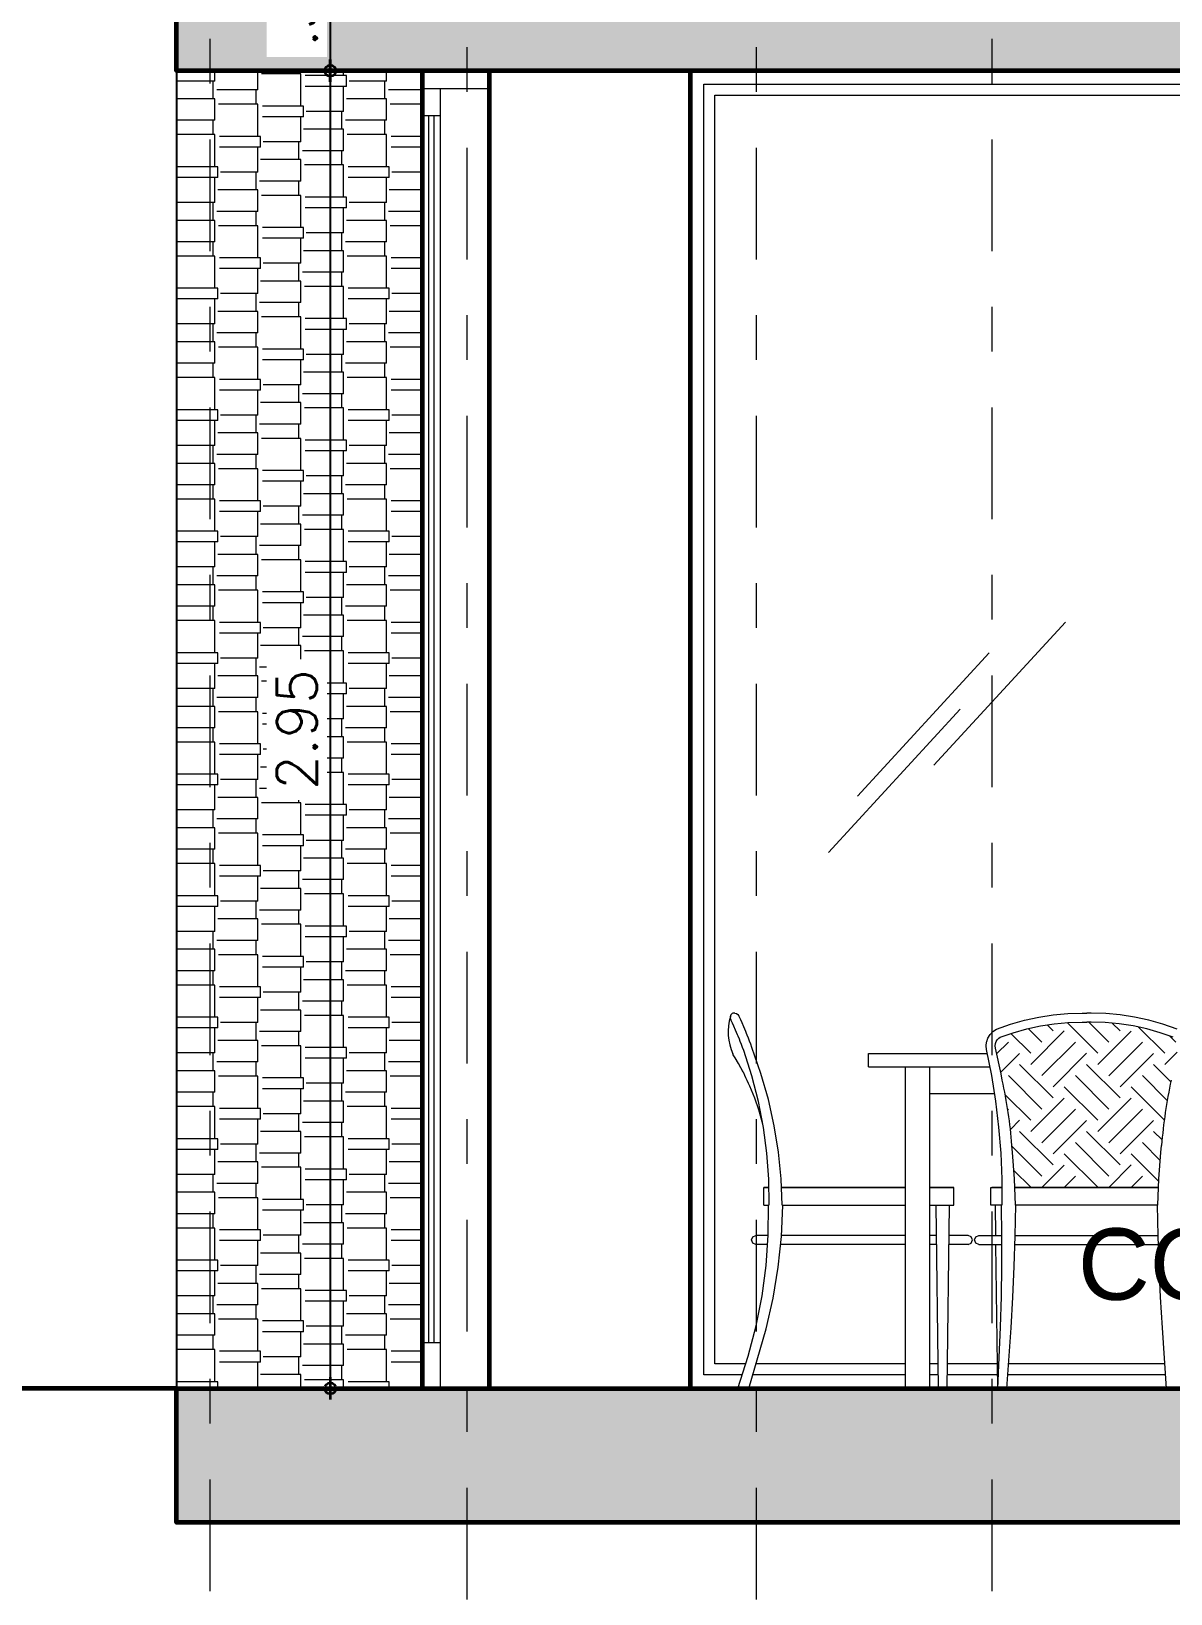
# Model space of a CAD drawing. Header units: metres. Extents: x -50 to 76, y -61 to 14.
# Drawn here: x 22.629 to 25.179, y -54.707 to -51.209 of the extents above; entities that cross this region are included whole.
import ezdxf

# ---------------------------------------------------------------- set-up
doc = ezdxf.new("R2010")
doc.units = ezdxf.units.M
doc.header["$MEASUREMENT"] = 0
doc.set_wipeout_variables(frame=1)
for name, pattern in [('CENTERX2', [4, 2.5, -0.5, 0.5, -0.5]), ('DASHDOT2', [0.5, 0.25, -0.125, 0, -0.125]), ('Wipeout_Contour', [1, 0, -1])]:
    doc.linetypes.add(name, pattern=pattern)
for name, color, linetype, lineweight in [('1 ACHURADO PLACAS', 45, 'Continuous', 15), ('1 CALCAS', 255, 'Continuous', 60), ('1 MUEBLES', 46, 'Continuous', 18), ('1 NIVELES', 145, 'Continuous', 18), ('1 PUERTAS', 251, 'Continuous', 18), ('1 TEXTOS', 4, 'Continuous', 20), ('1 VENTTANAS', 2, 'Continuous', 18), ('COTA10', 153, 'Continuous', 13), ('COTAS', 251, 'Continuous', 35), ('EJES', 251, 'CENTERX2', 0)]:
    doc.layers.add(name, color=color, linetype=linetype, lineweight=lineweight)
doc.layers.add('Nuevo_1 PLACA 1ER PISO', color=7, linetype='Continuous')
doc.layers.add('Nuevo_1 PLACA 2DO PISO', color=7, linetype='Continuous')
for name, color, linetype, lineweight, true_color in [('Nuevo_1 PLACA 1ER PISO_Pluma_Nº__169', 7, 'Continuous', 13, 0x68b353), ('Nuevo_1 PLACA 1ER PISO_Pluma_Nº__29', 7, 'Continuous', 35, 0x3dad99), ('Nuevo_1 PLACA 2DO PISO_Pluma_Nº__169', 7, 'Continuous', 13, 0x68b353), ('Nuevo_1 PLACA 2DO PISO_Pluma_Nº__29', 7, 'Continuous', 35, 0x3dad99)]:
    doc.layers.add(name, color=color, linetype=linetype, lineweight=lineweight, true_color=true_color)
doc.styles.add('cotas', font='romans.shx')
doc.styles.add('Estilo_Generado_1', font='arial.ttf')
doc.dimstyles.new('COT-50', dxfattribs={"dimscale": 0.5, "dimtxt": 0.18, "dimasz": 0.05, "dimexe": 0.08, "dimexo": 0.1, "dimgap": 0.06, "dimtad": 1, "dimzin": 4, "dimdsep": 46, "dimtxsty": 'cotas', "dimblk1": 'COTA', "dimblk2": 'COTA', "dimsah": 1, "dimcen": 0.09, "dimse1": 1, "dimse2": 1, "dimclrd": 256, "dimclre": 253, "dimclrt": 14, "dimadec": 0, "dimazin": 0, "dimtfac": 1, "dimtix": 1, "dimtmove": 0, "dimatfit": 3, "dimldrblk": 'COTA', "dimfxl": 1, "dimtfill": 1, "dimtfillclr": 256, "dimtolj": 1, "dimtzin": 12, "dimarcsym": 0})
pattern_1 = [(0, (28.8539, -54.24685), (0, 0.62354), [0.06, -0.3]), (0, (29.0339, -53.9351), (0, 0.62354), [0.06, -0.3]), (60, (28.8539, -54.24685), (-0.54, 0.31177), [0.06, -0.3]), (60, (29.2139, -54.24685), (-0.54, 0.31177), [0.06, -0.3]), (120, (28.9139, -54.24685), (0.54, 0.31177), [0.06, -0.3]), (120, (29.2739, -54.24685), (0.54, 0.31177), [0.06, -0.3]), (0, (28.85388, -54.18685), (0, 0.12), [0, -0.12, 0, -0.18]), (45, (28.91388, -54.18685), (-0.0848528, 0.0848528), [0, -0.09, 0, -0.15])]

# ---------------------------------------------------------------- blocks, each defined once
blk = doc.blocks.new('UYIU')
at = {"layer": '1 MUEBLES', "linetype": 'Continuous'}
h = blk.add_hatch(dxfattribs=at)
h.set_pattern_fill('SOIL', color=256, scale=0.25, style=0, pattern_type=2)
h.set_pattern_definition([(45, (-162.78427, -54.12185), (1e-17, 0.15), [0.10606602, -0.10606602]), (45, (-162.75927, -54.14685), (1e-17, 0.15), [0.10606602, -0.10606602]), (45, (-162.73427, -54.17185), (1e-17, 0.15), [0.10606602, -0.10606602]), (315, (-162.70927, -54.17185), (0.15, -4e-17), [0.10606602, -0.10606602]), (315, (-162.68427, -54.14685), (0.15, -4e-17), [0.10606602, -0.10606602]), (315, (-162.65927, -54.12185), (0.15, -4e-17), [0.10606602, -0.10606602])])
h.paths.add_polyline_path([(25.0325, -53.4278), (25.001, -53.4269), (24.9912, -53.4269), (24.9813, -53.4269), (24.9498, -53.4278), (24.9185, -53.4307), (24.8875, -53.4355), (24.8568, -53.4421), (24.8265, -53.4507), (24.7976, -53.4607), (24.7942, -53.4629), (24.7907, -53.4666), (24.7883, -53.4703), (24.7867, -53.4748), (24.7862, -53.4799), (24.7868, -53.4859), (24.7995, -53.5426), (24.8022, -53.5569, -0.035521), (24.8237, -53.7028), (24.8254, -53.7185), (24.8296, -53.7778), (24.8303, -53.7969), (24.8379, -53.7969), (24.8552, -53.7969), (24.8732, -53.7969), (24.8919, -53.7969), (24.9111, -53.7969), (24.9307, -53.7969), (24.9504, -53.7969), (25.0319, -53.7969), (25.152, -53.7969), (25.1527, -53.7778), (25.1569, -53.7185), (25.1587, -53.7028, -0.03198), (25.1802, -53.5569), (25.1828, -53.5426), (25.1955, -53.4859), (25.1961, -53.4799), (25.1956, -53.4748), (25.194, -53.4703), (25.1916, -53.4666), (25.1882, -53.4629), (25.1847, -53.4607), (25.1558, -53.4507), (25.1256, -53.4421), (25.0949, -53.4355), (25.0638, -53.4307)])
for p, q in [((24.2038, -53.4069), (24.2075, -53.4076)), ((24.2075, -53.4076), (24.2107, -53.4098)), ((24.2107, -53.4098), (24.2129, -53.413)), ((24.2133, -53.414), (24.2129, -53.413)), ((24.2146, -53.417), (24.2133, -53.414)), ((24.852, -53.4227), (24.8839, -53.4158)), ((24.8839, -53.4158), (24.9161, -53.4108)), ((24.9161, -53.4108), (24.9486, -53.4078)), ((24.9486, -53.4078), (24.981, -53.4069)), ((24.981, -53.4069), (24.9912, -53.4069)), ((25.0013, -53.4069), (24.9912, -53.4069)), ((25.0337, -53.4078), (25.0013, -53.4069)), ((25.0662, -53.4108), (25.0337, -53.4078)), ((25.0985, -53.4158), (25.0662, -53.4108)), ((25.1303, -53.4227), (25.0985, -53.4158)), ((24.1947, -53.4207), (24.1939, -53.4169)), ((24.1951, -53.4217), (24.1947, -53.4207)), ((24.1964, -53.4246), (24.1951, -53.4217)), ((24.1986, -53.4294), (24.1964, -53.4246)), ((24.2016, -53.4361), (24.1986, -53.4294)), ((24.2053, -53.4448), (24.2016, -53.4361)), ((24.2094, -53.4551), (24.2053, -53.4448)), ((24.2168, -53.4219), (24.2146, -53.417)), ((24.2199, -53.4287), (24.2168, -53.4219)), ((24.2236, -53.4374), (24.2199, -53.4287)), ((24.228, -53.4482), (24.2236, -53.4374)), ((24.2298, -53.4525), (24.228, -53.4482)), ((24.7748, -53.4545), (24.7809, -53.4482)), ((24.7809, -53.4482), (24.789, -53.4426)), ((24.789, -53.4426), (24.8206, -53.4316)), ((24.7976, -53.4607), (24.8265, -53.4507)), ((24.8206, -53.4316), (24.852, -53.4227)), ((24.8265, -53.4507), (24.8568, -53.4421)), ((24.8568, -53.4421), (24.8875, -53.4355)), ((24.8875, -53.4355), (24.9185, -53.4307)), ((24.9185, -53.4307), (24.9498, -53.4278)), ((24.9498, -53.4278), (24.9813, -53.4269)), ((24.9813, -53.4269), (24.9912, -53.4269)), ((25.001, -53.4269), (24.9912, -53.4269)), ((25.0325, -53.4278), (25.001, -53.4269)), ((25.0638, -53.4307), (25.0325, -53.4278)), ((25.0949, -53.4355), (25.0638, -53.4307)), ((25.1256, -53.4421), (25.0949, -53.4355)), ((25.1558, -53.4507), (25.1256, -53.4421)), ((25.1617, -53.4316), (25.1303, -53.4227)), ((25.1847, -53.4607), (25.1558, -53.4507)), ((25.1933, -53.4426), (25.1617, -53.4316)), ((24.2111, -53.4585), (24.2094, -53.4551)), ((24.2139, -53.4652), (24.2111, -53.4585)), ((24.2157, -53.4702), (24.2139, -53.4652)), ((24.2184, -53.4769), (24.2157, -53.4702)), ((24.2209, -53.4835), (24.2184, -53.4769)), ((24.2234, -53.4902), (24.2209, -53.4835)), ((24.2311, -53.4559), (24.2298, -53.4525)), ((24.234, -53.4628), (24.2311, -53.4559)), ((24.2365, -53.4692), (24.234, -53.4628)), ((24.2393, -53.4764), (24.2365, -53.4692)), ((24.2419, -53.4835), (24.2393, -53.4764)), ((24.2621, -53.5417), (24.2419, -53.4838)), ((24.7662, -53.4799), (24.7672, -53.4715)), ((24.7671, -53.4883), (24.7662, -53.4799)), ((24.7672, -53.4715), (24.7676, -53.4701)), ((24.7676, -53.4701), (24.77, -53.4628)), ((24.77, -53.4628), (24.7748, -53.4545)), ((24.7862, -53.4799), (24.7867, -53.4748)), ((24.7868, -53.4854), (24.7862, -53.4799)), ((24.7867, -53.4748), (24.7883, -53.4703)), ((24.7995, -53.5426), (24.7868, -53.4855)), ((24.7883, -53.4703), (24.7907, -53.4666)), ((24.7907, -53.4666), (24.7942, -53.4629)), ((24.7942, -53.4629), (24.7976, -53.4607)), ((24.2, -53.4998), (24.1989, -53.4982)), ((24.2043, -53.5069), (24.2, -53.4998)), ((24.2117, -53.5194), (24.2043, -53.5069)), ((24.2223, -53.5386), (24.2117, -53.5194)), ((24.2419, -53.5471), (24.2235, -53.4903)), ((24.5028, -53.4969), (24.7688, -53.4969)), ((24.5028, -53.5269), (24.5028, -53.4969)), ((24.7787, -53.5462), (24.7671, -53.4883)), ((24.2244, -53.5425), (24.2214, -53.537)), ((24.2262, -53.5467), (24.2234, -53.5403)), ((24.2286, -53.5515), (24.2262, -53.5467)), ((24.2315, -53.5578), (24.2286, -53.5515)), ((24.2567, -53.6047), (24.2419, -53.5471)), ((24.2786, -53.6001), (24.2621, -53.5417)), ((24.5028, -53.5269), (24.7748, -53.5269)), ((24.5853, -54.2469), (24.5853, -53.5269)), ((24.5853, -53.7969), (24.5853, -53.5269)), ((24.6403, -54.2469), (24.6403, -53.5269)), ((24.7878, -53.6039), (24.7787, -53.5462)), ((24.8022, -53.5569), (24.7995, -53.5426)), ((24.2342, -53.5641), (24.2315, -53.5578)), ((24.2373, -53.5703), (24.2342, -53.5641)), ((24.2481, -53.5968), (24.2373, -53.5703)), ((24.6403, -53.7969), (24.6403, -53.5869)), ((24.6403, -53.5869), (24.7851, -53.5869)), ((24.6403, -53.5869), (24.7851, -53.5869)), ((24.2573, -53.6233), (24.2481, -53.5968)), ((24.2678, -53.6625), (24.2567, -53.6047)), ((24.2651, -53.6499), (24.2573, -53.6233)), ((24.2916, -53.6589), (24.2786, -53.6001)), ((24.7947, -53.6618), (24.7878, -53.6039)), ((24.2665, -53.6558), (24.2651, -53.6499)), ((24.3011, -53.7181), (24.2916, -53.6589)), ((24.2755, -53.7204), (24.2678, -53.6625)), ((24.7994, -53.72), (24.7947, -53.6618)), ((24.2797, -53.7784), (24.2755, -53.7204)), ((24.3072, -53.7776), (24.3011, -53.7181)), ((24.8017, -53.7783), (24.7994, -53.72)), ((24.8254, -53.7185), (24.8237, -53.7028)), ((24.8296, -53.7778), (24.8254, -53.7185)), ((25.1527, -53.7778), (25.1569, -53.7185)), ((25.1569, -53.7185), (25.1587, -53.7028)), ((24.2687, -53.7969), (24.2697, -53.7969)), ((24.2697, -53.7969), (24.2687, -53.7969)), ((24.2687, -53.8369), (24.2687, -53.7969)), ((24.2697, -53.7969), (24.2729, -53.7969)), ((24.2729, -53.7969), (24.2697, -53.7969)), ((24.2729, -53.7969), (24.2781, -53.7969)), ((24.2781, -53.7969), (24.2729, -53.7969)), ((24.2781, -53.7969), (24.2799, -53.7969)), ((24.2799, -53.7969), (24.2781, -53.7969)), ((24.2804, -53.8364), (24.2797, -53.7784)), ((24.3099, -53.8369), (24.3072, -53.7776)), ((24.3081, -53.7969), (24.3149, -53.7969)), ((24.3161, -53.7969), (24.3081, -53.7969)), ((24.3149, -53.7969), (24.3262, -53.7969)), ((24.3239, -53.7969), (24.3161, -53.7969)), ((24.3332, -53.7969), (24.3239, -53.7969)), ((24.3262, -53.7969), (24.339, -53.7969)), ((24.344, -53.7969), (24.3332, -53.7969)), ((24.339, -53.7969), (24.353, -53.7969)), ((24.3559, -53.7969), (24.344, -53.7969)), ((24.353, -53.7969), (24.3676, -53.7969)), ((24.3683, -53.7969), (24.3559, -53.7969)), ((24.3676, -53.7969), (24.5853, -53.7969)), ((24.5853, -53.7969), (24.3683, -53.7969)), ((24.6403, -53.7969), (24.6693, -53.7969)), ((24.6693, -53.7969), (24.6403, -53.7969)), ((24.6693, -53.7969), (24.6787, -53.7969)), ((24.673, -53.7969), (24.6693, -53.7969)), ((24.6762, -53.7969), (24.673, -53.7969)), ((24.6784, -53.7969), (24.6762, -53.7969)), ((24.6791, -53.7969), (24.6784, -53.7969)), ((24.6787, -53.7969), (24.6867, -53.7969)), ((24.6867, -53.7969), (24.6791, -53.7969)), ((24.6867, -53.7969), (24.692, -53.7969)), ((24.692, -53.7969), (24.6867, -53.7969)), ((24.692, -53.7969), (24.6939, -53.7969)), ((24.6939, -53.7969), (24.692, -53.7969)), ((24.6939, -53.8369), (24.6939, -53.7969)), ((24.7769, -53.7969), (24.7788, -53.7969)), ((24.7769, -53.8369), (24.7769, -53.7969)), ((24.7919, -53.7969), (24.7788, -53.7969)), ((24.7788, -53.7969), (24.7842, -53.7969)), ((24.7842, -53.7969), (24.7919, -53.7969)), ((24.794, -53.7969), (24.7919, -53.7969)), ((24.7919, -53.7969), (24.8018, -53.7969)), ((24.7988, -53.7969), (24.794, -53.7969)), ((24.8018, -53.7969), (24.7988, -53.7969)), ((24.8018, -53.8366), (24.8017, -53.7783)), ((24.8317, -53.8368), (24.8296, -53.7778)), ((24.8303, -53.7969), (24.8379, -53.7969)), ((24.846, -53.7969), (24.8303, -53.7969)), ((24.8379, -53.7969), (24.8552, -53.7969)), ((24.8656, -53.7969), (24.846, -53.7969)), ((24.8552, -53.7969), (24.8732, -53.7969)), ((24.8861, -53.7969), (24.8656, -53.7969)), ((24.8732, -53.7969), (24.8919, -53.7969)), ((24.9072, -53.7969), (24.8861, -53.7969)), ((24.8919, -53.7969), (24.9111, -53.7969)), ((24.9287, -53.7969), (24.9072, -53.7969)), ((24.9111, -53.7969), (24.9307, -53.7969)), ((24.9504, -53.7969), (24.9287, -53.7969)), ((24.9307, -53.7969), (24.9504, -53.7969)), ((24.9504, -53.7969), (25.0319, -53.7969)), ((25.0319, -53.7969), (24.9504, -53.7969)), ((25.152, -53.7969), (25.0319, -53.7969)), ((25.0536, -53.7969), (25.0319, -53.7969)), ((25.0319, -53.7969), (25.0516, -53.7969)), ((25.0516, -53.7969), (25.0712, -53.7969)), ((25.0751, -53.7969), (25.0536, -53.7969)), ((25.0712, -53.7969), (25.0904, -53.7969)), ((25.0962, -53.7969), (25.0751, -53.7969)), ((25.0904, -53.7969), (25.1091, -53.7969)), ((25.1167, -53.7969), (25.0962, -53.7969)), ((25.1091, -53.7969), (25.1272, -53.7969)), ((25.1363, -53.7969), (25.1167, -53.7969)), ((25.1272, -53.7969), (25.1444, -53.7969)), ((25.152, -53.7969), (25.1363, -53.7969)), ((25.1444, -53.7969), (25.152, -53.7969)), ((25.1506, -53.8368), (25.1527, -53.7778)), ((24.2687, -53.8369), (24.2697, -53.8369)), ((24.2697, -53.8369), (24.2729, -53.8369)), ((24.2729, -53.8369), (24.2781, -53.8369)), ((24.2781, -53.8369), (24.2792, -53.8369)), ((24.2785, -53.9039), (24.2792, -53.8364)), ((24.3077, -53.9066), (24.311, -53.8373)), ((24.3099, -53.8369), (24.3149, -53.8369)), ((24.3149, -53.8369), (24.3262, -53.8369)), ((24.3262, -53.8369), (24.339, -53.8369)), ((24.339, -53.8369), (24.353, -53.8369)), ((24.353, -53.8369), (24.3676, -53.8369)), ((24.3676, -53.8369), (24.5853, -53.8369)), ((24.5853, -53.9044), (24.5853, -53.8369)), ((24.6403, -53.9044), (24.6403, -53.8369)), ((24.6403, -53.8369), (24.6693, -53.8369)), ((24.6594, -54.2469), (24.6545, -53.8369)), ((24.6693, -53.8369), (24.6787, -53.8369)), ((24.6787, -53.8369), (24.6867, -53.8369)), ((24.6791, -54.2469), (24.684, -53.8369)), ((24.6867, -53.8369), (24.692, -53.8369)), ((24.692, -53.8369), (24.6939, -53.8369)), ((24.7919, -53.8369), (24.7769, -53.8369)), ((24.7877, -53.9044), (24.7869, -53.8369)), ((24.794, -53.8369), (24.7919, -53.8369)), ((24.7988, -53.8369), (24.794, -53.8369)), ((24.8007, -53.8369), (24.7988, -53.8369)), ((24.8015, -53.905), (24.8007, -53.8368)), ((24.8312, -53.9055), (24.8329, -53.8369)), ((24.846, -53.8369), (24.8323, -53.8369)), ((24.8656, -53.8369), (24.846, -53.8369)), ((24.8861, -53.8369), (24.8656, -53.8369)), ((24.9072, -53.8369), (24.8861, -53.8369)), ((24.9287, -53.8369), (24.9072, -53.8369)), ((24.9504, -53.8369), (24.9287, -53.8369)), ((25.0319, -53.8369), (24.9504, -53.8369)), ((25.0536, -53.8369), (25.0319, -53.8369)), ((25.0751, -53.8369), (25.0536, -53.8369)), ((25.0962, -53.8369), (25.0751, -53.8369)), ((25.1167, -53.8369), (25.0962, -53.8369)), ((25.1363, -53.8369), (25.1167, -53.8369)), ((25.1501, -53.8369), (25.1363, -53.8369)), ((25.1511, -53.9055), (25.1494, -53.8369)), ((24.2437, -53.9073), (24.2507, -53.9044)), ((24.266, -53.9044), (24.2507, -53.9044)), ((24.2784, -53.9044), (24.266, -53.9044)), ((24.2737, -53.9716), (24.2785, -53.9039)), ((24.3401, -53.9044), (24.3078, -53.9044)), ((24.3937, -53.9044), (24.3401, -53.9044)), ((24.4538, -53.9044), (24.3937, -53.9044)), ((24.5162, -53.9044), (24.4538, -53.9044)), ((24.5767, -53.9044), (24.5162, -53.9044)), ((24.5853, -53.9044), (24.5767, -53.9044)), ((24.6553, -53.9044), (24.6403, -53.9044)), ((24.7078, -53.9044), (24.6832, -53.9044)), ((24.7248, -53.9044), (24.7078, -53.9044)), ((24.7256, -53.9044), (24.7248, -53.9044)), ((24.7326, -53.9073), (24.7256, -53.9044)), ((24.7427, -53.9073), (24.7498, -53.9044)), ((24.7498, -53.9044), (24.7506, -53.9044)), ((24.7506, -53.9044), (24.7678, -53.9044)), ((24.7678, -53.9044), (24.8001, -53.9044)), ((24.8001, -53.9044), (24.8015, -53.9044)), ((24.8014, -53.9732), (24.8015, -53.905)), ((24.8289, -53.974), (24.8312, -53.9055)), ((24.8313, -53.9044), (24.8453, -53.9044)), ((24.8453, -53.9044), (24.9005, -53.9044)), ((24.9005, -53.9044), (24.9617, -53.9044)), ((24.9617, -53.9044), (25.0249, -53.9044)), ((25.0249, -53.9044), (25.0857, -53.9044)), ((25.0857, -53.9044), (25.14, -53.9044)), ((25.14, -53.9044), (25.1511, -53.9044)), ((25.1535, -53.974), (25.1511, -53.9055)), ((24.2408, -53.9144), (24.2437, -53.9073)), ((24.2437, -53.9214), (24.2408, -53.9144)), ((24.2507, -53.9244), (24.2437, -53.9214)), ((24.266, -53.9244), (24.2507, -53.9244)), ((24.277, -53.9244), (24.266, -53.9244)), ((24.3005, -53.9757), (24.3077, -53.9066)), ((24.3401, -53.9244), (24.3059, -53.9244)), ((24.3937, -53.9244), (24.3401, -53.9244)), ((24.4538, -53.9244), (24.3937, -53.9244)), ((24.5162, -53.9244), (24.4538, -53.9244)), ((24.5767, -53.9244), (24.5162, -53.9244)), ((24.5853, -53.9244), (24.5767, -53.9244)), ((24.5853, -54.2469), (24.5853, -53.9244)), ((24.6403, -54.2469), (24.6403, -53.9244)), ((24.6555, -53.9244), (24.6403, -53.9244)), ((24.7078, -53.9244), (24.683, -53.9244)), ((24.7248, -53.9244), (24.7078, -53.9244)), ((24.7256, -53.9244), (24.7248, -53.9244)), ((24.7256, -53.9244), (24.7326, -53.9214)), ((24.7355, -53.9144), (24.7326, -53.9073)), ((24.7326, -53.9214), (24.7355, -53.9144)), ((24.7398, -53.9144), (24.7427, -53.9073)), ((24.7427, -53.9214), (24.7398, -53.9144)), ((24.7498, -53.9244), (24.7427, -53.9214)), ((24.7498, -53.9244), (24.7506, -53.9244)), ((24.7506, -53.9244), (24.7678, -53.9244)), ((24.7678, -53.9244), (24.8001, -53.9244)), ((24.7919, -54.2469), (24.788, -53.9244)), ((24.8001, -53.9244), (24.8015, -53.9244)), ((24.8306, -53.9244), (24.8453, -53.9244)), ((24.8453, -53.9244), (24.9005, -53.9244)), ((24.9005, -53.9244), (24.9617, -53.9244)), ((24.9617, -53.9244), (25.0249, -53.9244)), ((25.0249, -53.9244), (25.0857, -53.9244)), ((25.0857, -53.9244), (25.14, -53.9244)), ((25.14, -53.9244), (25.1518, -53.9244)), ((24.2647, -54.0393), (24.2737, -53.9716)), ((24.2892, -54.0446), (24.3005, -53.9757)), ((24.8004, -54.0414), (24.8014, -53.9732)), ((24.8257, -54.0425), (24.8289, -53.974)), ((25.1566, -54.0425), (25.1535, -53.974)), ((24.2514, -54.1072), (24.2647, -54.0393)), ((24.2737, -54.1134), (24.2892, -54.0446)), ((24.7985, -54.1096), (24.8004, -54.0414)), ((24.8218, -54.111), (24.8257, -54.0425)), ((25.1605, -54.111), (25.1566, -54.0425)), ((24.2338, -54.1751), (24.2514, -54.1072)), ((24.2353, -54.2469), (24.2737, -54.1134)), ((24.7956, -54.1779), (24.7985, -54.1096)), ((24.8126, -54.2469), (24.8218, -54.111)), ((25.1697, -54.2469), (25.1605, -54.111)), ((24.2107, -54.2469), (24.2338, -54.1751)), ((24.7919, -54.2469), (24.7956, -54.1779))]:
    blk.add_line(p, q, dxfattribs=at)
for centre, radius, start, end in [((24.3119, -53.4489), 0.1232, 163.7863, 203.575), ((24.2015, -53.4145), 0.00797, 73.7158, 197.1762), ((23.787, -53.7809), 1.0396, 4.3088, 12.4462), ((26.3092, -53.7977), 1.1544, 167.9591, 175.2859)]:
    blk.add_arc(centre, radius, start, end, dxfattribs=at)
blk = doc.blocks.new('COTA')
for p, q in [((0, 1.5), (0, -1.5)), ((-1, 0), (1, 0))]:
    blk.add_line(p, q)
blk.add_circle((0, 0), 0.5)
blk = doc.blocks.new('*D875')
at = {"layer": 'COTAS', "lineweight": -2, "transparency": 16777216}
blk.add_line((22.5802, -46.7719), (22.5802, -54.2219), dxfattribs=at)
at = {"layer": 'Defpoints', "color": 0, "transparency": 16777216}
for p in [(22.9539, -46.7469), (22.5802, -54.2469), (23.6539, -54.2469)]:
    blk.add_point(p, dxfattribs=at)
at = {"layer": 'COTAS', "lineweight": -2, "transparency": 16777216, "xscale": 0.025, "yscale": 0.025, "zscale": 0.025}
for p, rotation in [((22.5802, -46.7469), 90), ((22.5802, -54.2469), 270)]:
    blk.add_blockref('COTA', p, dxfattribs=dict(at, rotation=rotation))
at = {"layer": 'COTAS', "color": 14, "transparency": 16777216, "insert": (22.5052, -50.4969), "char_height": 0.09, "attachment_point": 5, "rotation": 90, "style": 'cotas', "bg_fill": 3, "box_fill_scale": 1.25, "bg_fill_color": 256, "bg_fill_true_color": 13158600, "bg_fill_transparency": 0}
blk.add_mtext('\\A1;7.50', dxfattribs=at)
blk = doc.blocks.new('*D880')
at = {"layer": 'COTAS', "lineweight": -2, "transparency": 16777216}
blk.add_line((23.2982, -51.0219), (23.2982, -51.2719), dxfattribs=at)
at = {"layer": 'Defpoints', "color": 0, "transparency": 16777216}
for p in [(22.9539, -50.9969), (22.9539, -51.2969), (23.2982, -51.2969)]:
    blk.add_point(p, dxfattribs=at)
at = {"layer": 'COTAS', "lineweight": -2, "transparency": 16777216, "xscale": 0.025, "yscale": 0.025, "zscale": 0.025}
for p, rotation in [((23.2982, -50.9969), 90), ((23.2982, -51.2969), 270)]:
    blk.add_blockref('COTA', p, dxfattribs=dict(at, rotation=rotation))
at = {"layer": 'COTAS', "color": 14, "transparency": 16777216, "insert": (23.2232, -51.1469), "char_height": 0.09, "attachment_point": 5, "rotation": 90, "style": 'cotas', "bg_fill": 3, "box_fill_scale": 1.25, "bg_fill_color": 256, "bg_fill_true_color": 13158600, "bg_fill_transparency": 0}
blk.add_mtext('\\A1;.30', dxfattribs=at)
blk = doc.blocks.new('*D881')
at = {"layer": 'COTAS', "lineweight": -2, "transparency": 16777216}
blk.add_line((23.2982, -51.3219), (23.2982, -54.2219), dxfattribs=at)
at = {"layer": 'Defpoints', "color": 0, "transparency": 16777216}
for p in [(23.6539, -51.2969), (23.2982, -54.2469), (23.6539, -54.2469)]:
    blk.add_point(p, dxfattribs=at)
at = {"layer": 'COTAS', "lineweight": -2, "transparency": 16777216, "xscale": 0.025, "yscale": 0.025, "zscale": 0.025}
for p, rotation in [((23.2982, -51.2969), 90), ((23.2982, -54.2469), 270)]:
    blk.add_blockref('COTA', p, dxfattribs=dict(at, rotation=rotation))
at = {"layer": 'COTAS', "color": 14, "transparency": 16777216, "insert": (23.2232, -52.7719), "char_height": 0.09, "attachment_point": 5, "rotation": 90, "style": 'cotas', "bg_fill": 3, "box_fill_scale": 1.25, "bg_fill_color": 256, "bg_fill_true_color": 13158600, "bg_fill_transparency": 0}
blk.add_mtext('\\A1;2.95', dxfattribs=at)

msp = doc.modelspace()

# ---------------------------------------------------------------- linework, layer by layer
at = {"layer": '1 CALCAS'}
msp.add_line((22.9539, -54.2469), (21.6693, -54.2469), dxfattribs=at)
at = {"layer": '1 NIVELES'}
msp.add_line((20.1688, -54.2469), (22.9539, -54.2469), dxfattribs=at)
at = {"layer": '1 PUERTAS'}
for p, q in [((23.5039, -51.3369), (23.6539, -51.3369)), ((23.5039, -51.3969), (23.5439, -51.3969)), ((23.5179, -51.3969), (23.5179, -54.1439)), ((23.5299, -51.3969), (23.5299, -54.1439)), ((23.5039, -54.1439), (23.5439, -54.1439))]:
    msp.add_line(p, q, dxfattribs=at)
at = {"layer": '1 VENTTANAS'}
for points in [[(24.2203, -54.2169), (24.1339, -54.2169), (24.1339, -51.3269), (26.2739, -51.3269), (26.2739, -53.4084)], [(24.2284, -54.1919), (24.1589, -54.1919), (24.1589, -51.3519), (26.2489, -51.3519), (26.2489, -53.4073)], [(24.5853, -54.2169), (24.2439, -54.2169)], [(24.5853, -54.1919), (24.2511, -54.1919)], [(24.6588, -54.1919), (24.6403, -54.1919)], [(24.6591, -54.2169), (24.6403, -54.2169)], [(24.7915, -54.2169), (24.6795, -54.2169)], [(24.7912, -54.1919), (24.6798, -54.1919)], [(25.1677, -54.2169), (24.8146, -54.2169)], [(25.166, -54.1919), (24.8163, -54.1919)]]:
    msp.add_lwpolyline(points, dxfattribs=at)
at = {"layer": 'COTA10'}
for p, q in [((24.6487, -52.8519), (24.9438, -52.5311)), ((24.4781, -52.9212), (24.7732, -52.6004)), ((24.413, -53.0469), (24.7081, -52.7261))]:
    msp.add_line(p, q, dxfattribs=at)

# ---------------------------------------------------------------- texts
at = {"layer": '1 TEXTOS', "insert": (24.9712, -53.8886), "char_height": 0.16, "attachment_point": 1, "style": 'Estilo_Generado_1'}
msp.add_mtext('\\A1;COMEDOR', dxfattribs=at)

# ---------------------------------------------------------------- wipeouts: each hides what was drawn before it
at = {"color": 254, "linetype": 'Wipeout_Contour', "lineweight": 0, "ltscale": 19.810087}
msp.add_wipeout([(23.5039, -54.5469), (33.3539, -54.5469), (33.3539, -54.2469), (23.5039, -54.2469)], dxfattribs=at).dxf.layer = 'Nuevo_1 PLACA 1ER PISO'
at = {"color": 254, "linetype": 'Wipeout_Contour', "lineweight": 0, "ltscale": 24.213111}
msp.add_wipeout([(22.9539, -51.2969), (33.2039, -51.2969), (33.2039, -50.9969), (22.9539, -50.9969)], dxfattribs=at).dxf.layer = 'Nuevo_1 PLACA 2DO PISO'

# ---------------------------------------------------------------- next in the draw order: hatches: boundary and pattern name
at = {"layer": '1 ACHURADO PLACAS'}
h = msp.add_hatch(dxfattribs=at)
h.set_pattern_fill('AR-RSHKE', color=256, scale=0.008, angle=90)
h.paths.add_polyline_path([(23.0289, -51.2969), (22.9539, -51.2969), (22.9539, -54.2469), (23.0289, -54.2469)])
h.paths.add_polyline_path([(23.5039, -51.2969), (23.0289, -51.2969), (23.0289, -54.2469), (23.5039, -54.2469)])
h.paths.add_polyline_path([(23.2907, -52.9315), (23.2907, -52.6122), (23.1557, -52.6122), (23.1557, -52.9315)], flags=24)
at = {"layer": 'Nuevo_1 PLACA 1ER PISO_Pluma_Nº__169', "linetype": 'Continuous', "lineweight": 13, "true_color": 0x68b353}
h = msp.add_hatch(dxfattribs=at)
h.set_pattern_fill('HORMIGÓN_ARMADO', color=85, style=0, pattern_type=2)
h.set_pattern_definition(pattern_1)
h.paths.add_polyline_path([(22.9539, -54.5469), (33.3539, -54.5469), (33.3539, -54.2469), (22.9539, -54.2469)])
at = {"layer": 'Nuevo_1 PLACA 2DO PISO_Pluma_Nº__169', "linetype": 'Continuous', "lineweight": 13, "true_color": 0x68b353}
h = msp.add_hatch(dxfattribs=at)
h.set_pattern_fill('HORMIGÓN_ARMADO', color=85, style=0, pattern_type=2)
h.set_pattern_definition(pattern_1)
h.paths.add_polyline_path([(22.9539, -51.2969), (33.2039, -51.2969), (33.2039, -50.9969), (22.9539, -50.9969)])

# ---------------------------------------------------------------- next in the draw order: linework, layer by layer
at = {"layer": '1 CALCAS'}
for p, q in [((23.5039, -51.2969), (23.5039, -54.2469)), ((23.6539, -51.2969), (23.6539, -54.2469)), ((24.1039, -51.2969), (24.1039, -54.2469))]:
    msp.add_line(p, q, dxfattribs=at)
for points in [[(22.9539, -50.9969), (33.2039, -50.9969), (33.2039, -51.2969), (22.9539, -51.2969)], [(22.9539, -54.2469), (33.3539, -54.2469), (33.3539, -54.5469), (22.9539, -54.5469)]]:
    msp.add_lwpolyline(points, close=True, dxfattribs=at)
at = {"layer": '1 PUERTAS'}
msp.add_line((23.5439, -51.3369), (23.5439, -54.2469), dxfattribs=at)
at = {"layer": 'EJES', "linetype": 'DASHDOT2'}
for p, q in [((23.0289, -45.4507), (23.0289, -55.6003)), ((23.6039, -45.4692), (23.6039, -55.6003)), ((24.2514, -45.4692), (24.2514, -55.6003)), ((24.7789, -45.4507), (24.7789, -55.6003))]:
    msp.add_line(p, q, dxfattribs=at)
at = {"layer": 'Nuevo_1 PLACA 1ER PISO_Pluma_Nº__29', "color": 135, "linetype": 'Continuous', "lineweight": 35, "true_color": 0x3dad99}
msp.add_line((33.3539, -54.5469), (23.5039, -54.5469), dxfattribs=at)
at = {"layer": 'Nuevo_1 PLACA 1ER PISO_Pluma_Nº__29', "color": 135, "linetype": 'Continuous', "lineweight": 35, "true_color": 0x3dad99, "flags": 128}
msp.add_lwpolyline([(33.3539, -54.2469), (33.3039, -54.2469), (33.2039, -54.2469), (23.6239, -54.2469), (23.5039, -54.2469)], dxfattribs=at)
at = {"layer": 'Nuevo_1 PLACA 2DO PISO_Pluma_Nº__29', "color": 135, "linetype": 'Continuous', "lineweight": 35, "true_color": 0x3dad99}
msp.add_line((22.9539, -50.9969), (22.9539, -51.2969), dxfattribs=at)
at = {"layer": 'Nuevo_1 PLACA 2DO PISO_Pluma_Nº__29', "color": 135, "linetype": 'Continuous', "lineweight": 35, "true_color": 0x3dad99, "flags": 128}
msp.add_lwpolyline([(33.2039, -51.2969), (23.6539, -51.2969), (23.5039, -51.2969), (22.9539, -51.2969)], dxfattribs=at)

# ---------------------------------------------------------------- next in the draw order: block references
at = {"layer": '1 MUEBLES'}
msp.add_blockref('UYIU', (0, 0), dxfattribs=at)

# ---------------------------------------------------------------- next in the draw order: dimensions: what is measured, and where the dimension line sits
at = {"layer": 'COTAS'}
dim = msp.add_linear_dim(base=(22.5802, -54.2469), p1=(22.9539, -46.7469), p2=(23.6539, -54.2469), angle=90, dimstyle='COT-50', dxfattribs=at)
dim.commit()
dim.dimension.update_dxf_attribs({"geometry": '*D875', "text_midpoint": (22.5052, -50.4969)})

# ---------------------------------------------------------------- next in the draw order: dimensions: what is measured, and where the dimension line sits
dim = msp.add_linear_dim(base=(23.2982, -51.2969), p1=(22.9539, -50.9969), p2=(22.9539, -51.2969), angle=90, dimstyle='COT-50', dxfattribs=at)
dim.commit()
dim.dimension.update_dxf_attribs({"geometry": '*D880', "text_midpoint": (23.2232, -51.1469)})

# ---------------------------------------------------------------- next in the draw order: linework, layer by layer
msp.add_line((22.9539, -51.2969), (22.9539, -54.2469))

# ---------------------------------------------------------------- next in the draw order: dimensions: what is measured, and where the dimension line sits
dim = msp.add_linear_dim(base=(23.2982, -54.2469), p1=(23.6539, -51.2969), p2=(23.6539, -54.2469), angle=90, dimstyle='COT-50', dxfattribs=at)
dim.commit()
dim.dimension.update_dxf_attribs({"geometry": '*D881', "text_midpoint": (23.2232, -52.7719)})

doc.saveas('drawing.dxf')
